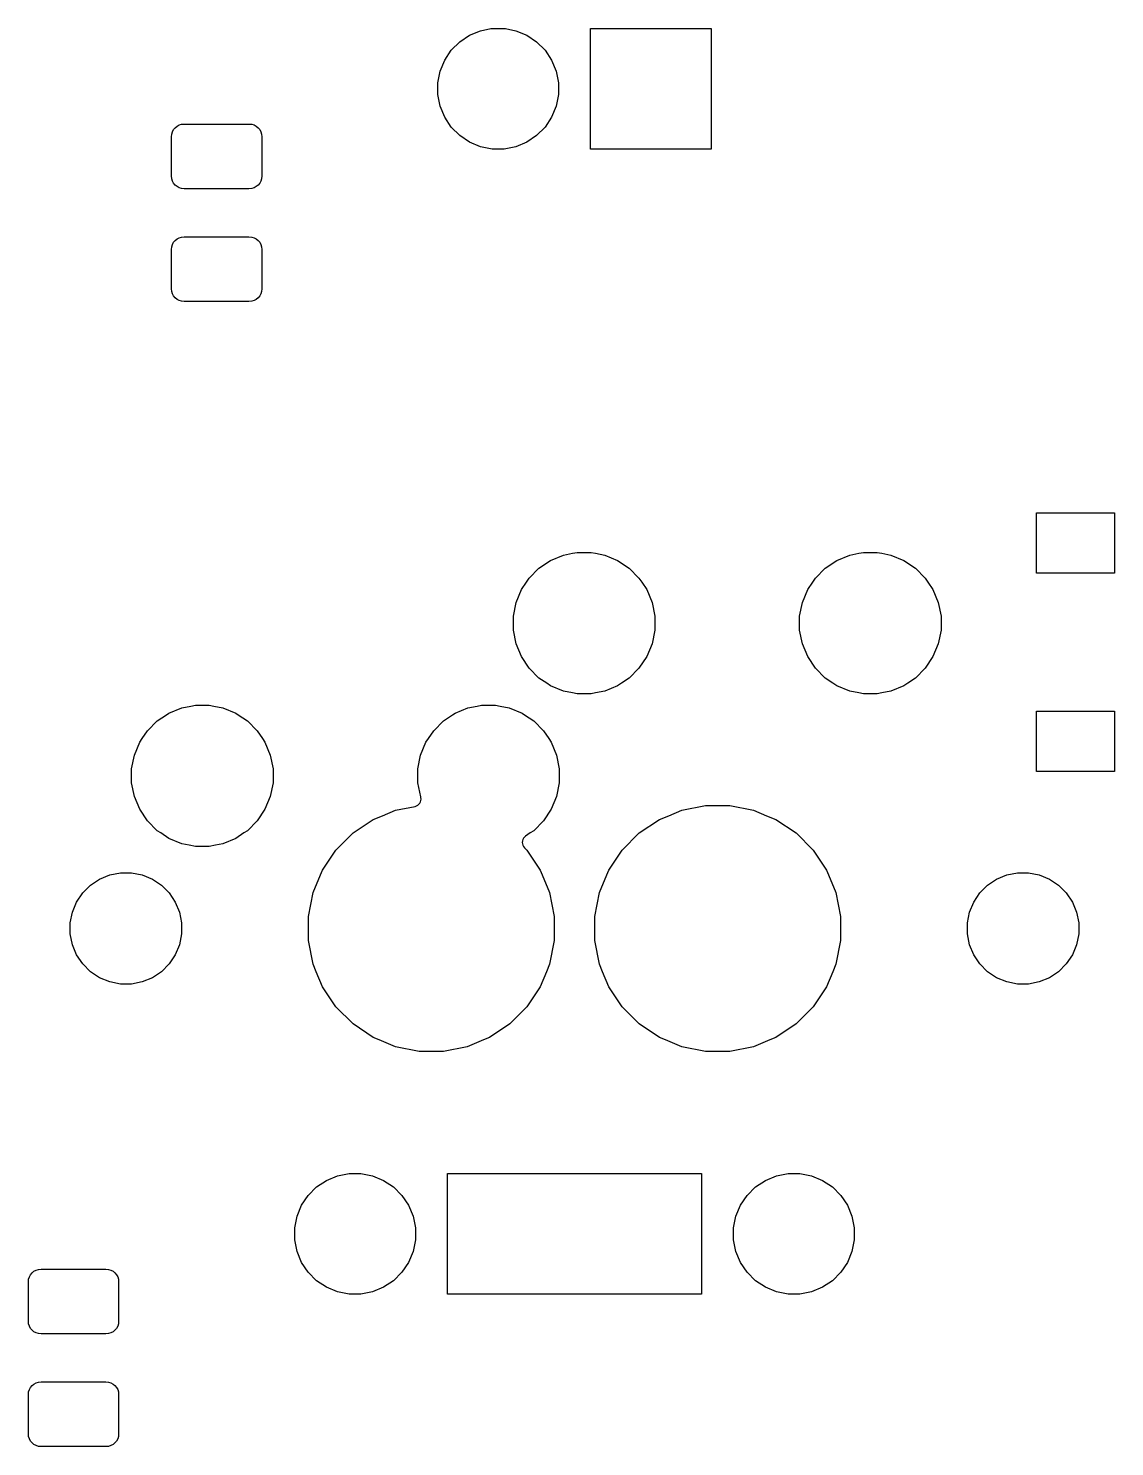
# Model space of a CAD drawing. Extents: x -9 to 373, y -109 to 9.
# Drawn here: x 76.64 to 94.71, y -70.53 to -46.94 of the extents above; entities that cross this region are included whole.
import ezdxf

# ---------------------------------------------------------------- set-up
doc = ezdxf.new("R2010")
doc.units = 0
doc.layers.add('BLACK', color=7, linetype='CONTINUOUS')

msp = doc.modelspace()

# ---------------------------------------------------------------- linework, layer by layer
at = {"layer": 'BLACK', "linetype": 'CONTINUOUS'}
for p, q in [((84.1623, -46.9776), (84.3317, -46.9439)), ((84.3317, -46.9439), (84.3562, -46.939)), ((84.3562, -46.939), (84.5538, -46.939)), ((84.5538, -46.939), (84.5783, -46.9439)), ((84.5783, -46.9439), (84.7477, -46.9776)), ((85.9915, -48.946), (85.9915, -46.939)), ((85.9915, -46.939), (87.9985, -46.939)), ((87.9985, -46.939), (87.9985, -48.946)), ((83.6755, -47.3028), (83.8153, -47.163)), ((83.8153, -47.163), (83.9797, -47.0532)), ((83.9797, -47.0532), (84.1623, -46.9776)), ((84.7477, -46.9776), (84.9303, -47.0532)), ((84.9303, -47.0532), (85.0947, -47.163)), ((85.0947, -47.163), (85.2345, -47.3028)), ((83.5657, -47.4672), (83.6755, -47.3028)), ((85.2345, -47.3028), (85.3443, -47.4672)), ((83.4515, -47.8437), (83.4901, -47.6498)), ((83.4901, -47.6498), (83.5657, -47.4672)), ((85.3443, -47.4672), (85.4199, -47.6498)), ((85.4199, -47.6498), (85.4585, -47.8437)), ((83.4515, -48.0413), (83.4515, -47.8437)), ((85.4585, -47.8437), (85.4585, -48.0413)), ((83.4901, -48.2352), (83.4515, -48.0413)), ((85.4585, -48.0413), (85.4199, -48.2352)), ((83.5657, -48.4178), (83.4901, -48.2352)), ((85.4199, -48.2352), (85.3443, -48.4178)), ((79.0562, -48.6225), (79.0819, -48.5912)), ((79.0819, -48.5912), (79.1131, -48.5656)), ((79.1131, -48.5656), (79.1487, -48.5465)), ((79.1487, -48.5465), (79.1874, -48.5348)), ((79.1874, -48.5348), (79.2338, -48.5302)), ((79.2338, -48.5302), (80.31, -48.5302)), ((80.31, -48.5302), (80.3563, -48.5348)), ((80.3563, -48.5348), (80.395, -48.5465)), ((80.395, -48.5465), (80.4307, -48.5656)), ((80.4307, -48.5656), (80.4619, -48.5912)), ((80.4619, -48.5912), (80.4875, -48.6225)), ((83.6755, -48.5822), (83.5657, -48.4178)), ((83.8153, -48.722), (83.6755, -48.5822)), ((85.2345, -48.5822), (85.0947, -48.722)), ((85.3443, -48.4178), (85.2345, -48.5822)), ((79.0209, -48.7431), (79.0254, -48.6968)), ((79.0209, -49.3944), (79.0209, -48.7431)), ((79.0254, -48.6968), (79.0372, -48.6581)), ((79.0372, -48.6581), (79.0562, -48.6225)), ((80.4875, -48.6225), (80.5066, -48.6581)), ((80.5066, -48.6581), (80.5183, -48.6968)), ((80.5183, -48.6968), (80.5229, -48.7431)), ((80.5229, -48.7431), (80.5229, -49.3944)), ((83.9797, -48.8318), (83.8153, -48.722)), ((84.1623, -48.9074), (83.9797, -48.8318)), ((84.9303, -48.8318), (84.7477, -48.9074)), ((85.0947, -48.722), (84.9303, -48.8318)), ((84.3286, -48.9405), (84.1623, -48.9074)), ((84.3562, -48.946), (84.3286, -48.9405)), ((84.5538, -48.946), (84.3562, -48.946)), ((84.5814, -48.9405), (84.5538, -48.946)), ((84.7477, -48.9074), (84.5814, -48.9405)), ((87.9985, -48.946), (85.9915, -48.946)), ((79.0254, -49.4407), (79.0209, -49.3944)), ((79.0372, -49.4794), (79.0254, -49.4407)), ((79.0562, -49.515), (79.0372, -49.4794)), ((79.0819, -49.5463), (79.0562, -49.515)), ((80.4875, -49.515), (80.4619, -49.5463)), ((80.5066, -49.4794), (80.4875, -49.515)), ((80.5183, -49.4407), (80.5066, -49.4794)), ((80.5229, -49.3944), (80.5183, -49.4407)), ((79.1131, -49.5719), (79.0819, -49.5463)), ((79.1487, -49.591), (79.1131, -49.5719)), ((79.1874, -49.6027), (79.1487, -49.591)), ((79.2338, -49.6073), (79.1874, -49.6027)), ((80.31, -49.6073), (79.2338, -49.6073)), ((80.3563, -49.6027), (80.31, -49.6073)), ((80.395, -49.591), (80.3563, -49.6027)), ((80.4307, -49.5719), (80.395, -49.591)), ((80.4619, -49.5463), (80.4307, -49.5719)), ((79.0562, -50.4975), (79.0819, -50.4662)), ((79.0819, -50.4662), (79.1131, -50.4406)), ((79.1131, -50.4406), (79.1487, -50.4215)), ((79.1487, -50.4215), (79.1874, -50.4098)), ((79.1874, -50.4098), (79.2338, -50.4052)), ((79.2338, -50.4052), (80.31, -50.4052)), ((80.31, -50.4052), (80.3563, -50.4098)), ((80.3563, -50.4098), (80.395, -50.4215)), ((80.395, -50.4215), (80.4307, -50.4406)), ((80.4307, -50.4406), (80.4619, -50.4662)), ((80.4619, -50.4662), (80.4875, -50.4975)), ((79.0209, -50.6181), (79.0254, -50.5718)), ((79.0209, -51.2694), (79.0209, -50.6181)), ((79.0254, -50.5718), (79.0372, -50.5331)), ((79.0372, -50.5331), (79.0562, -50.4975)), ((80.4875, -50.4975), (80.5066, -50.5331)), ((80.5066, -50.5331), (80.5183, -50.5718)), ((80.5183, -50.5718), (80.5229, -50.6181)), ((80.5229, -50.6181), (80.5229, -51.2694)), ((79.0254, -51.3157), (79.0209, -51.2694)), ((79.0372, -51.3544), (79.0254, -51.3157)), ((79.0562, -51.39), (79.0372, -51.3544)), ((79.0819, -51.4213), (79.0562, -51.39)), ((79.1131, -51.4469), (79.0819, -51.4213)), ((80.4619, -51.4213), (80.4307, -51.4469)), ((80.4875, -51.39), (80.4619, -51.4213)), ((80.5066, -51.3544), (80.4875, -51.39)), ((80.5183, -51.3157), (80.5066, -51.3544)), ((80.5229, -51.2694), (80.5183, -51.3157)), ((79.1487, -51.466), (79.1131, -51.4469)), ((79.1874, -51.4777), (79.1487, -51.466)), ((79.2338, -51.4823), (79.1874, -51.4777)), ((80.31, -51.4823), (79.2338, -51.4823)), ((80.3563, -51.4777), (80.31, -51.4823)), ((80.395, -51.466), (80.3563, -51.4777)), ((80.4307, -51.4469), (80.395, -51.466)), ((93.4084, -56.001), (93.4084, -54.999)), ((93.4084, -54.999), (94.7104, -54.999)), ((94.7104, -54.999), (94.7104, -56.001)), ((85.5407, -55.7017), (85.6922, -55.6716)), ((85.6922, -55.6716), (85.7679, -55.6565)), ((85.7679, -55.6565), (85.9996, -55.6565)), ((85.9996, -55.6565), (86.0753, -55.6716)), ((86.0753, -55.6716), (86.2268, -55.7017)), ((90.3032, -55.7017), (90.4547, -55.6716)), ((90.4547, -55.6716), (90.5304, -55.6565)), ((90.5304, -55.6565), (90.7621, -55.6565)), ((90.7621, -55.6565), (90.8378, -55.6716)), ((90.8378, -55.6716), (90.9893, -55.7017)), ((85.1341, -55.919), (85.3267, -55.7903)), ((85.3267, -55.7903), (85.5407, -55.7017)), ((85.3267, -55.7903), (85.3267, -55.7903)), ((86.2268, -55.7017), (86.4408, -55.7903)), ((86.4408, -55.7903), (86.4408, -55.7903)), ((86.4408, -55.7903), (86.6334, -55.919)), ((89.8966, -55.919), (90.0892, -55.7903)), ((90.0892, -55.7903), (90.3032, -55.7017)), ((90.0892, -55.7903), (90.0892, -55.7903)), ((90.9893, -55.7017), (91.2033, -55.7903)), ((91.2033, -55.7903), (91.2033, -55.7903)), ((91.2033, -55.7903), (91.3959, -55.919)), ((84.8416, -56.2755), (84.9248, -56.1509)), ((84.9248, -56.1509), (84.9703, -56.0828)), ((84.9703, -56.0828), (85.1341, -55.919)), ((86.6334, -55.919), (86.7972, -56.0828)), ((86.7972, -56.0828), (86.8427, -56.1509)), ((86.8427, -56.1509), (86.9259, -56.2755)), ((89.6041, -56.2755), (89.6873, -56.1509)), ((89.6873, -56.1509), (89.7328, -56.0828)), ((89.7328, -56.0828), (89.8966, -55.919)), ((91.3959, -55.919), (91.5597, -56.0828)), ((91.5597, -56.0828), (91.6052, -56.1509)), ((91.6052, -56.1509), (91.6884, -56.2755)), ((94.7104, -56.001), (93.4084, -56.001)), ((84.7529, -56.4895), (84.8416, -56.2755)), ((86.9259, -56.2755), (87.0146, -56.4895)), ((89.5154, -56.4895), (89.6041, -56.2755)), ((91.6884, -56.2755), (91.7771, -56.4895)), ((84.7077, -56.7167), (84.7529, -56.4895)), ((87.0146, -56.4895), (87.0597, -56.7167)), ((89.4702, -56.7167), (89.5154, -56.4895)), ((91.7771, -56.4895), (91.8222, -56.7167)), ((84.7077, -56.9483), (84.7077, -56.7167)), ((87.0597, -56.7167), (87.0597, -56.9483)), ((89.4702, -56.9483), (89.4702, -56.7167)), ((91.8222, -56.7167), (91.8222, -56.9483)), ((84.7529, -57.1755), (84.7077, -56.9483)), ((87.0597, -56.9483), (87.0146, -57.1755)), ((89.5154, -57.1755), (89.4702, -56.9483)), ((91.8222, -56.9483), (91.7771, -57.1755)), ((84.8416, -57.3895), (84.7529, -57.1755)), ((87.0146, -57.1755), (86.9259, -57.3895)), ((89.6041, -57.3895), (89.5154, -57.1755)), ((91.7771, -57.1755), (91.6884, -57.3895)), ((84.9703, -57.5822), (84.8416, -57.3895)), ((84.8416, -57.3895), (84.8416, -57.3895)), ((86.9259, -57.3895), (86.7972, -57.5822)), ((86.9259, -57.3895), (86.9259, -57.3895)), ((89.7328, -57.5822), (89.6041, -57.3895)), ((89.6041, -57.3895), (89.6041, -57.3895)), ((91.6884, -57.3895), (91.5597, -57.5822)), ((91.6884, -57.3895), (91.6884, -57.3895)), ((85.1341, -57.746), (84.9703, -57.5822)), ((85.2625, -57.8318), (85.1341, -57.746)), ((86.6334, -57.746), (86.505, -57.8318)), ((86.7972, -57.5822), (86.6334, -57.746)), ((89.8966, -57.746), (89.7328, -57.5822)), ((90.025, -57.8318), (89.8966, -57.746)), ((91.3959, -57.746), (91.2675, -57.8318)), ((91.5597, -57.5822), (91.3959, -57.746)), ((85.3267, -57.8747), (85.2625, -57.8318)), ((85.5407, -57.9633), (85.3267, -57.8747)), ((85.6922, -57.9934), (85.5407, -57.9633)), ((85.7679, -58.0085), (85.6922, -57.9934)), ((85.9996, -58.0085), (85.7679, -58.0085)), ((86.0753, -57.9934), (85.9996, -58.0085)), ((86.2268, -57.9633), (86.0753, -57.9934)), ((86.4408, -57.8747), (86.2268, -57.9633)), ((86.505, -57.8318), (86.4408, -57.8747)), ((90.0892, -57.8747), (90.025, -57.8318)), ((90.3032, -57.9633), (90.0892, -57.8747)), ((90.4547, -57.9934), (90.3032, -57.9633)), ((90.5304, -58.0085), (90.4547, -57.9934)), ((90.7621, -58.0085), (90.5304, -58.0085)), ((90.8378, -57.9934), (90.7621, -58.0085)), ((90.9893, -57.9633), (90.8378, -57.9934)), ((91.2033, -57.8747), (90.9893, -57.9633)), ((91.2675, -57.8318), (91.2033, -57.8747)), ((78.9767, -58.3303), (79.1907, -58.2417)), ((79.1907, -58.2417), (79.3422, -58.2116)), ((79.3422, -58.2116), (79.4179, -58.1965)), ((79.4179, -58.1965), (79.6496, -58.1965)), ((79.6496, -58.1965), (79.7253, -58.2116)), ((79.7253, -58.2116), (79.8768, -58.2417)), ((79.8768, -58.2417), (80.0908, -58.3303)), ((83.7392, -58.3303), (83.9532, -58.2417)), ((83.9532, -58.2417), (84.1047, -58.2116)), ((84.1047, -58.2116), (84.1804, -58.1965)), ((84.1804, -58.1965), (84.4121, -58.1965)), ((84.4121, -58.1965), (84.4878, -58.2116)), ((84.4878, -58.2116), (84.6393, -58.2417)), ((84.6393, -58.2417), (84.8533, -58.3303)), ((78.6203, -58.6228), (78.7841, -58.459)), ((78.7841, -58.459), (78.9354, -58.3579)), ((78.9354, -58.3579), (78.9767, -58.3303)), ((80.0908, -58.3303), (80.1321, -58.3579)), ((80.1321, -58.3579), (80.2834, -58.459)), ((80.2834, -58.459), (80.4472, -58.6228)), ((83.3828, -58.6228), (83.5466, -58.459)), ((83.5466, -58.459), (83.6979, -58.3579)), ((83.6979, -58.3579), (83.7392, -58.3303)), ((84.8533, -58.3303), (84.8946, -58.3579)), ((84.8946, -58.3579), (85.0459, -58.459)), ((85.0459, -58.459), (85.2097, -58.6228)), ((93.4084, -59.301), (93.4084, -58.299)), ((93.4084, -58.299), (94.7104, -58.299)), ((94.7104, -58.299), (94.7104, -59.301)), ((78.5345, -58.7513), (78.6203, -58.6228)), ((80.4472, -58.6228), (80.533, -58.7513)), ((83.297, -58.7513), (83.3828, -58.6228)), ((85.2097, -58.6228), (85.2955, -58.7513)), ((78.4029, -59.0295), (78.4916, -58.8155)), ((78.4916, -58.8155), (78.5345, -58.7513)), ((80.533, -58.7513), (80.5759, -58.8155)), ((80.5759, -58.8155), (80.6646, -59.0295)), ((83.1654, -59.0295), (83.2541, -58.8155)), ((83.2541, -58.8155), (83.297, -58.7513)), ((85.2955, -58.7513), (85.3384, -58.8155)), ((85.3384, -58.8155), (85.4271, -59.0295)), ((78.3577, -59.2567), (78.4029, -59.0295)), ((80.6646, -59.0295), (80.7097, -59.2567)), ((83.1202, -59.2567), (83.1654, -59.0295)), ((83.1654, -59.0295), (83.1654, -59.0295)), ((85.4271, -59.0295), (85.4723, -59.2567)), ((78.3577, -59.4883), (78.3577, -59.2567)), ((80.7097, -59.2567), (80.7097, -59.4883)), ((83.1202, -59.4883), (83.1202, -59.2567)), ((85.4723, -59.2567), (85.4723, -59.4883)), ((94.7104, -59.301), (93.4084, -59.301)), ((78.4029, -59.7155), (78.3577, -59.4883)), ((80.7097, -59.4883), (80.6646, -59.7155)), ((83.1664, -59.7203), (83.1202, -59.4883)), ((85.4723, -59.4883), (85.4271, -59.7155)), ((78.4916, -59.9295), (78.4029, -59.7155)), ((80.6646, -59.7155), (80.5759, -59.9295)), ((82.7473, -59.9462), (83.0725, -59.8815)), ((83.0725, -59.8815), (83.0959, -59.8744)), ((83.0959, -59.8744), (83.1176, -59.8628)), ((83.1176, -59.8628), (83.1365, -59.8473)), ((83.1365, -59.8473), (83.152, -59.8283)), ((83.152, -59.8283), (83.1636, -59.8067)), ((83.1636, -59.8067), (83.1707, -59.7833)), ((83.1707, -59.7345), (83.1664, -59.7203)), ((83.1731, -59.7589), (83.1707, -59.7345)), ((83.1707, -59.7833), (83.1731, -59.7589)), ((85.4271, -59.7155), (85.3384, -59.9295)), ((87.5098, -59.9462), (87.9048, -59.8676)), ((87.9048, -59.8676), (88.3077, -59.8676)), ((88.3077, -59.8676), (88.7027, -59.9462)), ((78.6203, -60.1222), (78.4916, -59.9295)), ((78.4916, -59.9295), (78.4916, -59.9295)), ((78.7841, -60.286), (78.6203, -60.1222)), ((80.4472, -60.1222), (80.2834, -60.286)), ((80.5759, -59.9295), (80.4472, -60.1222)), ((80.5759, -59.9295), (80.5759, -59.9295)), ((82.0402, -60.3241), (82.3751, -60.1003)), ((82.3751, -60.1003), (82.5293, -60.0365)), ((82.5293, -60.0365), (82.7473, -59.9462)), ((85.2097, -60.1222), (85.0459, -60.286)), ((85.3384, -59.9295), (85.2097, -60.1222)), ((85.3384, -59.9295), (85.3384, -59.9295)), ((86.8027, -60.3241), (87.1376, -60.1003)), ((87.1376, -60.1003), (87.2918, -60.0365)), ((87.2918, -60.0365), (87.5098, -59.9462)), ((88.7027, -59.9462), (88.9207, -60.0365)), ((88.9207, -60.0365), (89.0749, -60.1003)), ((89.0749, -60.1003), (89.4098, -60.3241)), ((78.8412, -60.3241), (78.7841, -60.286)), ((78.9767, -60.4147), (78.8412, -60.3241)), ((80.2263, -60.3241), (80.0908, -60.4147)), ((80.2834, -60.286), (80.2263, -60.3241)), ((81.7554, -60.609), (82.0402, -60.3241)), ((84.8918, -60.3918), (84.8762, -60.4108)), ((84.9107, -60.3763), (84.8918, -60.3918)), ((84.9888, -60.3241), (84.9107, -60.3763)), ((85.0459, -60.286), (84.9888, -60.3241)), ((86.5179, -60.609), (86.8027, -60.3241)), ((89.4098, -60.3241), (89.6946, -60.609)), ((79.1907, -60.5033), (78.9767, -60.4147)), ((79.3151, -60.5281), (79.1907, -60.5033)), ((79.4179, -60.5485), (79.3151, -60.5281)), ((79.6496, -60.5485), (79.4179, -60.5485)), ((79.7524, -60.5281), (79.6496, -60.5485)), ((79.8768, -60.5033), (79.7524, -60.5281)), ((80.0908, -60.4147), (79.8768, -60.5033)), ((81.5316, -60.9439), (81.7554, -60.609)), ((84.8576, -60.4558), (84.8552, -60.4802)), ((84.8552, -60.4802), (84.8576, -60.5046)), ((84.8647, -60.4324), (84.8576, -60.4558)), ((84.8576, -60.5046), (84.8647, -60.5281)), ((84.8762, -60.4108), (84.8647, -60.4324)), ((84.8647, -60.5281), (84.8762, -60.5497)), ((84.8762, -60.5497), (84.8918, -60.5686)), ((84.8918, -60.5686), (84.9321, -60.609)), ((84.9321, -60.609), (85.1559, -60.9439)), ((86.2941, -60.9439), (86.5179, -60.609)), ((89.6946, -60.609), (89.9184, -60.9439)), ((77.6735, -61.1932), (77.8251, -61.0919)), ((77.8251, -61.0919), (77.9936, -61.0221)), ((77.9936, -61.0221), (78.1725, -60.9865)), ((78.1725, -60.9865), (78.355, -60.9865)), ((78.355, -60.9865), (78.5339, -61.0221)), ((78.5339, -61.0221), (78.7024, -61.0919)), ((78.7024, -61.0919), (78.854, -61.1932)), ((81.3774, -61.316), (81.4992, -61.0221)), ((81.4992, -61.0221), (81.5316, -60.9439)), ((85.1559, -60.9439), (85.1883, -61.0221)), ((85.1883, -61.0221), (85.3101, -61.316)), ((86.1399, -61.316), (86.2617, -61.0221)), ((86.2617, -61.0221), (86.2941, -60.9439)), ((89.9184, -60.9439), (89.9508, -61.0221)), ((89.9508, -61.0221), (90.0726, -61.316)), ((92.596, -61.1932), (92.7476, -61.0919)), ((92.7476, -61.0919), (92.9161, -61.0221)), ((92.9161, -61.0221), (93.095, -60.9865)), ((93.095, -60.9865), (93.2775, -60.9865)), ((93.2775, -60.9865), (93.4564, -61.0221)), ((93.4564, -61.0221), (93.6249, -61.0919)), ((93.6249, -61.0919), (93.7765, -61.1932)), ((77.4431, -61.4739), (77.5445, -61.3222)), ((77.5445, -61.3222), (77.6735, -61.1932)), ((78.854, -61.1932), (78.983, -61.3222)), ((78.983, -61.3222), (79.0844, -61.4739)), ((81.2989, -61.7111), (81.3774, -61.316)), ((85.3101, -61.316), (85.3886, -61.7111)), ((86.0613, -61.7111), (86.1399, -61.316)), ((90.0726, -61.316), (90.1512, -61.7111)), ((92.3656, -61.4739), (92.467, -61.3222)), ((92.467, -61.3222), (92.596, -61.1932)), ((93.7765, -61.1932), (93.9055, -61.3222)), ((93.9055, -61.3222), (94.0069, -61.4739)), ((77.3733, -61.6424), (77.4431, -61.4739)), ((79.0844, -61.4739), (79.1542, -61.6424)), ((92.2958, -61.6424), (92.3656, -61.4739)), ((94.0069, -61.4739), (94.0767, -61.6424)), ((77.3377, -61.8213), (77.3733, -61.6424)), ((79.1542, -61.6424), (79.1897, -61.8213)), ((81.2989, -62.1139), (81.2989, -61.7111)), ((85.3886, -61.7111), (85.3886, -62.1139)), ((86.0613, -62.1139), (86.0613, -61.7111)), ((90.1512, -61.7111), (90.1512, -62.1139)), ((92.2602, -61.8213), (92.2958, -61.6424)), ((94.0767, -61.6424), (94.1122, -61.8213)), ((77.3377, -62.0037), (77.3377, -61.8213)), ((77.3733, -62.1826), (77.3377, -62.0037)), ((79.1897, -62.0037), (79.1542, -62.1826)), ((79.1897, -61.8213), (79.1897, -62.0037)), ((92.2602, -62.0037), (92.2602, -61.8213)), ((92.2958, -62.1826), (92.2602, -62.0037)), ((94.1122, -62.0037), (94.0767, -62.1826)), ((94.1122, -61.8213), (94.1122, -62.0037)), ((77.4431, -62.3511), (77.3733, -62.1826)), ((79.1542, -62.1826), (79.0844, -62.3511)), ((81.3774, -62.509), (81.2989, -62.1139)), ((85.3886, -62.1139), (85.3101, -62.509)), ((86.1399, -62.509), (86.0613, -62.1139)), ((90.1512, -62.1139), (90.0726, -62.509)), ((92.3656, -62.3511), (92.2958, -62.1826)), ((94.0767, -62.1826), (94.0069, -62.3511)), ((77.5445, -62.5028), (77.4431, -62.3511)), ((77.6735, -62.6318), (77.5445, -62.5028)), ((78.983, -62.5028), (78.854, -62.6318)), ((79.0844, -62.3511), (78.983, -62.5028)), ((81.4283, -62.6318), (81.3774, -62.509)), ((85.3101, -62.509), (85.2592, -62.6318)), ((86.1908, -62.6318), (86.1399, -62.509)), ((90.0726, -62.509), (90.0217, -62.6318)), ((92.467, -62.5028), (92.3656, -62.3511)), ((92.596, -62.6318), (92.467, -62.5028)), ((93.9055, -62.5028), (93.7765, -62.6318)), ((94.0069, -62.3511), (93.9055, -62.5028)), ((77.8251, -62.7331), (77.6735, -62.6318)), ((77.9936, -62.8029), (77.8251, -62.7331)), ((78.7024, -62.7331), (78.5339, -62.8029)), ((78.854, -62.6318), (78.7024, -62.7331)), ((81.5316, -62.8811), (81.4283, -62.6318)), ((85.2592, -62.6318), (85.1559, -62.8811)), ((86.2941, -62.8811), (86.1908, -62.6318)), ((90.0217, -62.6318), (89.9184, -62.8811)), ((92.7476, -62.7331), (92.596, -62.6318)), ((92.9161, -62.8029), (92.7476, -62.7331)), ((93.6249, -62.7331), (93.4564, -62.8029)), ((93.7765, -62.6318), (93.6249, -62.7331)), ((78.1725, -62.8385), (77.9936, -62.8029)), ((78.355, -62.8385), (78.1725, -62.8385)), ((78.5339, -62.8029), (78.355, -62.8385)), ((81.7554, -63.216), (81.5316, -62.8811)), ((85.1559, -62.8811), (84.9321, -63.216)), ((86.5179, -63.216), (86.2941, -62.8811)), ((89.9184, -62.8811), (89.6946, -63.216)), ((93.095, -62.8385), (92.9161, -62.8029)), ((93.2775, -62.8385), (93.095, -62.8385)), ((93.4564, -62.8029), (93.2775, -62.8385)), ((82.0402, -63.5009), (81.7554, -63.216)), ((84.9321, -63.216), (84.6473, -63.5009)), ((86.8027, -63.5009), (86.5179, -63.216)), ((89.6946, -63.216), (89.4098, -63.5009)), ((82.3751, -63.7247), (82.0402, -63.5009)), ((84.6473, -63.5009), (84.3124, -63.7247)), ((87.1376, -63.7247), (86.8027, -63.5009)), ((89.4098, -63.5009), (89.0749, -63.7247)), ((82.4755, -63.7663), (82.3751, -63.7247)), ((82.7473, -63.8788), (82.4755, -63.7663)), ((83.1423, -63.9574), (82.7473, -63.8788)), ((83.9402, -63.8788), (83.5452, -63.9574)), ((84.212, -63.7663), (83.9402, -63.8788)), ((84.3124, -63.7247), (84.212, -63.7663)), ((87.238, -63.7663), (87.1376, -63.7247)), ((87.5098, -63.8788), (87.238, -63.7663)), ((87.9048, -63.9574), (87.5098, -63.8788)), ((88.7027, -63.8788), (88.3077, -63.9574)), ((88.9745, -63.7663), (88.7027, -63.8788)), ((89.0749, -63.7247), (88.9745, -63.7663)), ((83.5452, -63.9574), (83.1423, -63.9574)), ((88.3077, -63.9574), (87.9048, -63.9574)), ((81.5984, -66.1032), (81.781, -66.0276)), ((81.781, -66.0276), (81.9473, -65.9945)), ((81.9473, -65.9945), (81.9749, -65.989)), ((81.9749, -65.989), (82.1726, -65.989)), ((82.1726, -65.989), (82.2002, -65.9945)), ((82.2002, -65.9945), (82.3665, -66.0276)), ((82.3665, -66.0276), (82.5491, -66.1032)), ((83.6102, -67.996), (83.6102, -65.989)), ((83.6102, -65.989), (87.8397, -65.989)), ((87.8397, -65.989), (87.8397, -67.996)), ((88.9009, -66.1032), (89.0835, -66.0276)), ((89.0835, -66.0276), (89.2498, -65.9945)), ((89.2498, -65.9945), (89.2774, -65.989)), ((89.2774, -65.989), (89.4751, -65.989)), ((89.4751, -65.989), (89.5027, -65.9945)), ((89.5027, -65.9945), (89.669, -66.0276)), ((89.669, -66.0276), (89.8516, -66.1032)), ((81.2943, -66.3528), (81.4341, -66.213)), ((81.4341, -66.213), (81.5984, -66.1032)), ((82.5491, -66.1032), (82.7134, -66.213)), ((82.7134, -66.213), (82.8532, -66.3528)), ((88.5968, -66.3528), (88.7366, -66.213)), ((88.7366, -66.213), (88.9009, -66.1032)), ((89.8516, -66.1032), (90.0159, -66.213)), ((90.0159, -66.213), (90.1557, -66.3528)), ((81.1088, -66.6998), (81.1845, -66.5172)), ((81.1845, -66.5172), (81.2943, -66.3528)), ((82.8532, -66.3528), (82.963, -66.5172)), ((82.963, -66.5172), (83.0387, -66.6998)), ((88.4113, -66.6998), (88.487, -66.5172)), ((88.487, -66.5172), (88.5968, -66.3528)), ((90.1557, -66.3528), (90.2655, -66.5172)), ((90.2655, -66.5172), (90.3412, -66.6998)), ((81.0703, -66.8937), (81.1088, -66.6998)), ((83.0387, -66.6998), (83.0772, -66.8937)), ((88.3727, -66.8937), (88.4113, -66.6998)), ((90.3412, -66.6998), (90.3798, -66.8937)), ((81.0703, -67.0913), (81.0703, -66.8937)), ((83.0772, -66.8937), (83.0772, -67.0913)), ((88.3727, -67.0913), (88.3727, -66.8937)), ((90.3798, -66.8937), (90.3798, -67.0913)), ((81.1088, -67.2852), (81.0703, -67.0913)), ((83.0772, -67.0913), (83.0387, -67.2852)), ((88.4113, -67.2852), (88.3727, -67.0913)), ((90.3798, -67.0913), (90.3412, -67.2852)), ((81.1845, -67.4678), (81.1088, -67.2852)), ((81.2943, -67.6322), (81.1845, -67.4678)), ((82.963, -67.4678), (82.8532, -67.6322)), ((83.0387, -67.2852), (82.963, -67.4678)), ((88.487, -67.4678), (88.4113, -67.2852)), ((88.5968, -67.6322), (88.487, -67.4678)), ((90.2655, -67.4678), (90.1557, -67.6322)), ((90.3412, -67.2852), (90.2655, -67.4678)), ((76.6442, -67.7468), (76.6559, -67.7081)), ((76.6559, -67.7081), (76.675, -67.6725)), ((76.675, -67.6725), (76.7006, -67.6412)), ((76.7006, -67.6412), (76.7318, -67.6156)), ((76.7318, -67.6156), (76.7675, -67.5965)), ((76.7675, -67.5965), (76.8062, -67.5848)), ((76.8062, -67.5848), (76.8525, -67.5802)), ((76.8525, -67.5802), (77.9287, -67.5802)), ((77.9287, -67.5802), (77.9751, -67.5848)), ((77.9751, -67.5848), (78.0138, -67.5965)), ((78.0138, -67.5965), (78.0494, -67.6156)), ((78.0494, -67.6156), (78.0806, -67.6412)), ((78.0806, -67.6412), (78.1063, -67.6725)), ((78.1063, -67.6725), (78.1253, -67.7081)), ((78.1253, -67.7081), (78.1371, -67.7468)), ((81.4341, -67.772), (81.2943, -67.6322)), ((82.8532, -67.6322), (82.7134, -67.772)), ((88.7366, -67.772), (88.5968, -67.6322)), ((90.1557, -67.6322), (90.0159, -67.772)), ((76.6396, -67.7931), (76.6442, -67.7468)), ((76.6396, -68.4444), (76.6396, -67.7931)), ((78.1371, -67.7468), (78.1416, -67.7931)), ((78.1416, -67.7931), (78.1416, -68.4444)), ((81.5984, -67.8818), (81.4341, -67.772)), ((81.781, -67.9574), (81.5984, -67.8818)), ((82.5491, -67.8818), (82.3665, -67.9574)), ((82.7134, -67.772), (82.5491, -67.8818)), ((88.9009, -67.8818), (88.7366, -67.772)), ((89.0835, -67.9574), (88.9009, -67.8818)), ((89.8516, -67.8818), (89.669, -67.9574)), ((90.0159, -67.772), (89.8516, -67.8818)), ((81.9473, -67.9905), (81.781, -67.9574)), ((81.9749, -67.996), (81.9473, -67.9905)), ((82.1726, -67.996), (81.9749, -67.996)), ((82.2002, -67.9905), (82.1726, -67.996)), ((82.3665, -67.9574), (82.2002, -67.9905)), ((87.8397, -67.996), (83.6102, -67.996)), ((89.2498, -67.9905), (89.0835, -67.9574)), ((89.2774, -67.996), (89.2498, -67.9905)), ((89.4751, -67.996), (89.2774, -67.996)), ((89.5027, -67.9905), (89.4751, -67.996)), ((89.669, -67.9574), (89.5027, -67.9905)), ((76.6442, -68.4907), (76.6396, -68.4444)), ((76.6559, -68.5294), (76.6442, -68.4907)), ((76.675, -68.565), (76.6559, -68.5294)), ((76.7006, -68.5963), (76.675, -68.565)), ((76.7318, -68.6219), (76.7006, -68.5963)), ((76.7675, -68.641), (76.7318, -68.6219)), ((76.8062, -68.6527), (76.7675, -68.641)), ((76.8525, -68.6572), (76.8062, -68.6527)), ((77.9751, -68.6527), (77.9287, -68.6572)), ((78.0138, -68.641), (77.9751, -68.6527)), ((78.0494, -68.6219), (78.0138, -68.641)), ((78.0806, -68.5963), (78.0494, -68.6219)), ((78.1063, -68.565), (78.0806, -68.5963)), ((78.1253, -68.5294), (78.1063, -68.565)), ((78.1371, -68.4907), (78.1253, -68.5294)), ((78.1416, -68.4444), (78.1371, -68.4907)), ((77.9287, -68.6572), (76.8525, -68.6572)), ((76.6442, -69.6218), (76.6559, -69.5831)), ((76.6559, -69.5831), (76.675, -69.5475)), ((76.675, -69.5475), (76.7006, -69.5162)), ((76.7006, -69.5162), (76.7318, -69.4906)), ((76.7318, -69.4906), (76.7675, -69.4715)), ((76.7675, -69.4715), (76.8062, -69.4598)), ((76.8062, -69.4598), (76.8525, -69.4552)), ((76.8525, -69.4552), (77.9287, -69.4552)), ((77.9287, -69.4552), (77.9751, -69.4598)), ((77.9751, -69.4598), (78.0138, -69.4715)), ((78.0138, -69.4715), (78.0494, -69.4906)), ((78.0494, -69.4906), (78.0806, -69.5162)), ((78.0806, -69.5162), (78.1063, -69.5475)), ((78.1063, -69.5475), (78.1253, -69.5831)), ((78.1253, -69.5831), (78.1371, -69.6218)), ((76.6396, -69.6681), (76.6442, -69.6218)), ((76.6396, -70.3194), (76.6396, -69.6681)), ((78.1371, -69.6218), (78.1416, -69.6681)), ((78.1416, -69.6681), (78.1416, -70.3194)), ((76.6442, -70.3657), (76.6396, -70.3194)), ((76.6559, -70.4044), (76.6442, -70.3657)), ((76.675, -70.44), (76.6559, -70.4044)), ((76.7006, -70.4713), (76.675, -70.44)), ((76.7318, -70.4969), (76.7006, -70.4713)), ((76.7675, -70.516), (76.7318, -70.4969)), ((76.8062, -70.5277), (76.7675, -70.516)), ((76.8525, -70.5322), (76.8062, -70.5277)), ((77.9287, -70.5322), (76.8525, -70.5322)), ((77.9751, -70.5277), (77.9287, -70.5322)), ((78.0138, -70.516), (77.9751, -70.5277)), ((78.0494, -70.4969), (78.0138, -70.516)), ((78.0806, -70.4713), (78.0494, -70.4969)), ((78.1063, -70.44), (78.0806, -70.4713)), ((78.1253, -70.4044), (78.1063, -70.44)), ((78.1371, -70.3657), (78.1253, -70.4044)), ((78.1416, -70.3194), (78.1371, -70.3657))]:
    msp.add_line(p, q, dxfattribs=at)

doc.saveas('drawing.dxf')
